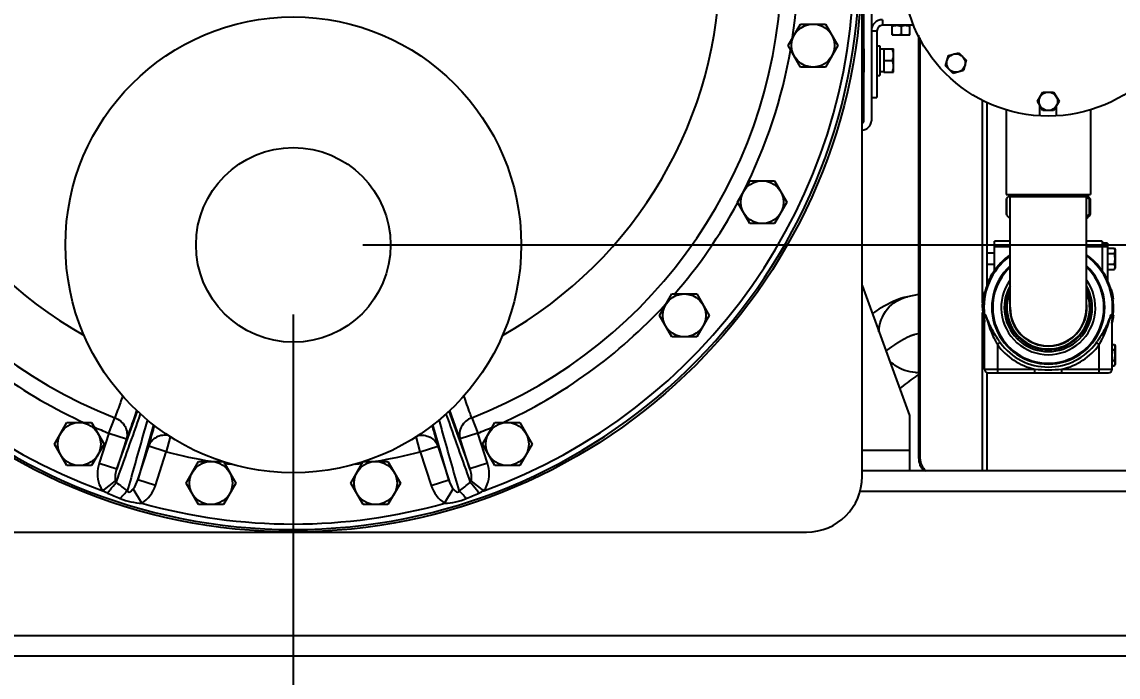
# Model space of a CAD drawing. Header units: millimetres. Extents: x 0 to 10500, y 0 to 7425.
# Drawn here: x 6332 to 6923, y 4333 to 4686 of the extents above; entities that cross this region are included whole.
import ezdxf

# ---------------------------------------------------------------- set-up
doc = ezdxf.new("R2010")
doc.units = ezdxf.units.MM
doc.header["$LTSCALE"] = 577.5
doc.linetypes.add('CENTER', pattern=[0.6, 0.375, -0.075, 0.075, -0.075])
doc.layers.get('0').update_dxf_attribs({"linetype": 'CONTINUOUS'})
for name, color, linetype in [('02___PRT_ALL_AXES', 7, 'CONTINUOUS'), ('AXES', 7, 'CONTINUOUS'), ('DEFAULT_1', 7, 'CENTER')]:
    doc.layers.add(name, color=color, linetype=linetype)
doc.styles.add('TEXTSTYLE_2', font='txt', dxfattribs={"width": 0.8})
doc.styles.add('TEXTSTYLE_3', font='txt')
doc.dimstyles.new('DIMSTYLE_1', dxfattribs={"dimtxt": 75, "dimasz": 3.5, "dimexe": 1.5, "dimexo": 1.5, "dimgap": 18.75, "dimtad": 1, "dimdec": 1, "dimtxsty": 'TEXTSTYLE_2', "dimblk": '_FILLED', "dimblk1": '_FILLED', "dimblk2": '_FILLED', "dimcen": 0.09, "dimadec": 1, "dimazin": 2, "dimtp": 0.1, "dimtm": 0.1, "dimtfac": 1, "dimtdec": 1, "dimtofl": 0, "dimtmove": 0, "dimatfit": 3, "dimldrblk": '_FILLED', "dimfxl": 1, "dimtolj": 1, "dimarcsym": 0})
doc.dimstyles.new('DIMSTYLE_2', dxfattribs={"dimtxt": 75, "dimasz": 3.5, "dimexe": 1.5, "dimexo": 1.5, "dimgap": 18.75, "dimtad": 1, "dimdec": 1, "dimtxsty": 'TEXTSTYLE_3', "dimblk": '_FILLED', "dimblk1": '_FILLED', "dimblk2": '_FILLED', "dimcen": 0.09, "dimadec": 1, "dimazin": 2, "dimtp": 0.1, "dimtm": 0.1, "dimtfac": 1, "dimtdec": 1, "dimtofl": 0, "dimtmove": 0, "dimatfit": 3, "dimldrblk": '_FILLED', "dimfxl": 1, "dimtolj": 1, "dimarcsym": 0})

# ---------------------------------------------------------------- blocks, each defined once
blk = doc.blocks.new('_FILLED')
at = {"color": 0, "linetype": 'ByBlock'}
blk.add_solid([(0, 0), (-1, 0.21), (-1, -0.21)], dxfattribs=at)
blk = doc.blocks.new('*D2')
at = {"color": 2, "linetype": 'Continuous', "transparency": 16777216}
for p, q in [((6517.06, 6087.82), (7463.5, 6087.82)), ((7463.5, 6087.82), (7483.75, 6087.82)), ((7482.25, 6087.82), (7482.25, 5216)), ((7482.25, 4344.17), (7482.25, 5216)), ((7017.54, 4344.17), (7463.5, 4344.17)), ((7463.5, 4344.17), (7483.75, 4344.17))]:
    blk.add_line(p, q, dxfattribs=at)
at = {"color": 2, "linetype": 'Continuous', "transparency": 16777216, "xscale": 3.5, "yscale": 3.5, "zscale": 3.5}
for p, rotation in [((7482.25, 6087.82), 90), ((7482.25, 4344.17), 270)]:
    blk.add_blockref('_FILLED', p, dxfattribs=dict(at, rotation=rotation))
at = {"color": 2, "linetype": 'Continuous', "transparency": 16777216, "insert": (7388.5, 5216), "char_height": 75, "width": 360, "attachment_point": 2, "rotation": 90, "line_spacing_factor": 0.9, "style": 'TEXTSTYLE_2'}
blk.add_mtext('(1743)', dxfattribs=at)
blk = doc.blocks.new('*D17')
at = {"color": 2, "linetype": 'Continuous', "transparency": 16777216}
for p, q in [((7146.13, 4918.7), (7146.13, 3926.06)), ((6009.3, 4317.67), (6009.3, 3926.06)), ((6009.3, 3926.06), (6009.3, 3905.81)), ((7146.13, 3926.06), (7146.13, 3905.81)), ((6009.3, 3907.31), (6577.71, 3907.31)), ((7146.13, 3907.31), (6577.71, 3907.31))]:
    blk.add_line(p, q, dxfattribs=at)
at = {"color": 2, "linetype": 'Continuous', "transparency": 16777216, "xscale": 3.5, "yscale": 3.5, "zscale": 3.5, "rotation": 180}
blk.add_blockref('_FILLED', (6009.3, 3907.31), dxfattribs=at)
at = {"color": 2, "linetype": 'Continuous', "transparency": 16777216, "xscale": 3.5, "yscale": 3.5, "zscale": 3.5}
blk.add_blockref('_FILLED', (7146.13, 3907.31), dxfattribs=at)
at = {"color": 2, "linetype": 'Continuous', "transparency": 16777216, "insert": (6577.71, 4001.06), "char_height": 75, "width": 300, "attachment_point": 2, "line_spacing_factor": 0.9, "style": 'TEXTSTYLE_3'}
blk.add_mtext('1137', dxfattribs=at)
blk = doc.blocks.new('*D20')
at = {"color": 2, "linetype": 'Continuous', "transparency": 16777216}
for p, q in [((6478.3, 4528.67), (6478.3, 4228.29)), ((7017.3, 4317.67), (7017.3, 4228.29)), ((6478.3, 4228.29), (6478.3, 4208.04)), ((7017.3, 4228.29), (7017.3, 4208.04)), ((6478.3, 4209.54), (6747.8, 4209.54)), ((7017.3, 4209.54), (6747.8, 4209.54))]:
    blk.add_line(p, q, dxfattribs=at)
at = {"color": 2, "linetype": 'Continuous', "transparency": 16777216, "xscale": 3.5, "yscale": 3.5, "zscale": 3.5, "rotation": 180}
blk.add_blockref('_FILLED', (6478.3, 4209.54), dxfattribs=at)
at = {"color": 2, "linetype": 'Continuous', "transparency": 16777216, "xscale": 3.5, "yscale": 3.5, "zscale": 3.5}
blk.add_blockref('_FILLED', (7017.3, 4209.54), dxfattribs=at)
at = {"color": 2, "linetype": 'Continuous', "transparency": 16777216, "insert": (6747.8, 4303.29), "char_height": 75, "width": 225, "attachment_point": 2, "line_spacing_factor": 0.9, "style": 'TEXTSTYLE_3'}
blk.add_mtext('539', dxfattribs=at)
blk = doc.blocks.new('*D25')
at = {"color": 2, "linetype": 'Continuous', "transparency": 16777216}
for p, q in [((6515.8, 4870.17), (7272.5, 4870.17)), ((7272.5, 4870.17), (7292.75, 4870.17)), ((7291.25, 4870.17), (7291.25, 4718.17)), ((7291.25, 4566.17), (7291.25, 4718.17)), ((6515.8, 4566.17), (7272.5, 4566.17)), ((7272.5, 4566.17), (7292.75, 4566.17))]:
    blk.add_line(p, q, dxfattribs=at)
at = {"color": 2, "linetype": 'Continuous', "transparency": 16777216, "xscale": 3.5, "yscale": 3.5, "zscale": 3.5}
for p, rotation in [((7291.25, 4870.17), 90), ((7291.25, 4566.17), 270)]:
    blk.add_blockref('_FILLED', p, dxfattribs=dict(at, rotation=rotation))
at = {"color": 2, "linetype": 'Continuous', "transparency": 16777216, "insert": (7197.5, 4718.17), "char_height": 75, "width": 75, "attachment_point": 2, "rotation": 90, "line_spacing_factor": 0.9, "style": 'TEXTSTYLE_3'}
blk.add_mtext('C', dxfattribs=at)
blk = doc.blocks.new('*D26')
at = {"color": 2, "linetype": 'Continuous', "transparency": 16777216}
for p, q in [((6515.8, 4566.17), (7272.5, 4566.17)), ((7272.5, 4566.17), (7292.75, 4566.17)), ((7291.25, 4566.17), (7291.25, 4455.17)), ((7291.25, 4344.17), (7291.25, 4455.17)), ((7054.8, 4344.17), (7272.5, 4344.17)), ((7272.5, 4344.17), (7292.75, 4344.17))]:
    blk.add_line(p, q, dxfattribs=at)
at = {"color": 2, "linetype": 'Continuous', "transparency": 16777216, "xscale": 3.5, "yscale": 3.5, "zscale": 3.5}
for p, rotation in [((7291.25, 4566.17), 90), ((7291.25, 4344.17), 270)]:
    blk.add_blockref('_FILLED', p, dxfattribs=dict(at, rotation=rotation))
at = {"color": 2, "linetype": 'Continuous', "transparency": 16777216, "insert": (7197.5, 4455.17), "char_height": 75, "width": 75, "attachment_point": 2, "rotation": 90, "line_spacing_factor": 0.9, "style": 'TEXTSTYLE_3'}
blk.add_mtext('D', dxfattribs=at)

msp = doc.modelspace()

# ---------------------------------------------------------------- linework, layer by layer
at = {"color": 7, "linetype": 'Continuous'}
for p, q in [((6796.29, 4687.67), (6796.29, 4684.67)), ((6790.29, 4681.67), (6793.29, 4681.67)), ((6793.29, 4681.67), (6793.29, 4645.67)), ((6813.1, 4684.67), (6796.29, 4684.67)), ((6815.79, 4679.41), (6815.79, 4451.17)), ((6796.95, 4671.9), (6796.95, 4659.44)), ((6830.36, 4662.83), (6831.86, 4668.4)), ((6831.86, 4668.4), (6837.44, 4669.9)), ((6837.44, 4669.9), (6841.52, 4665.81)), ((6834.45, 4658.74), (6830.36, 4662.83)), ((6841.52, 4665.81), (6840.03, 4660.24)), ((6840.03, 4660.24), (6834.45, 4658.74)), ((6790.29, 4645.67), (6793.29, 4645.67)), ((6880.02, 4643.67), (6882.9, 4648.67)), ((6882.9, 4648.67), (6888.68, 4648.67)), ((6888.68, 4648.67), (6891.57, 4643.67)), ((6863.06, 4639.31), (6863.06, 4593.35)), ((6882.9, 4638.67), (6880.02, 4643.67)), ((6881.29, 4635.8), (6881.29, 4641.46)), ((6888.68, 4638.67), (6882.9, 4638.67)), ((6891.57, 4643.67), (6888.68, 4638.67)), ((6908.53, 4639.3), (6908.53, 4593.35)), ((6863.06, 4593.35), (6908.53, 4593.35)), ((6865.15, 4532.35), (6865.15, 4593.35)), ((6865.15, 4592.35), (6906.43, 4592.35)), ((6906.43, 4532.35), (6906.43, 4593.35)), ((6865.15, 4568.17), (6856.79, 4568.17)), ((6856.79, 4552.28), (6856.79, 4568.17)), ((6914.79, 4568.17), (6906.43, 4568.17)), ((6914.79, 4568.17), (6914.79, 4552.25)), ((6917.79, 4567.17), (6914.79, 4567.17)), ((6917.79, 4567.17), (6917.79, 4547.07)), ((6865.15, 4565.17), (6856.79, 4565.17)), ((6917.79, 4565.17), (6906.43, 4565.17)), ((6853.42, 4547.12), (6852.82, 4547)), ((6815.79, 4539.43), (6809.81, 4538.2)), ((6378.75, 4464.59), (6382, 4472.88)), ((6382.99, 4445.3), (6394.24, 4476.4)), ((6562.33, 4476.47), (6573.6, 4445.3)), ((6574.59, 4472.88), (6577.85, 4464.59)), ((6402.92, 4469), (6394.35, 4439.36)), ((6562.24, 4439.36), (6553.65, 4469.08)), ((6378.75, 4464.59), (6373.48, 4448.39)), ((6378.75, 4464.59), (6388.26, 4461.5)), ((6388.25, 4461.5), (6382.99, 4445.3)), ((6411.91, 4462.67), (6409.78, 4454.51)), ((6546.81, 4454.51), (6544.67, 4462.74)), ((6577.85, 4464.59), (6568.34, 4461.5)), ((6573.6, 4445.3), (6568.34, 4461.5)), ((6583.11, 4448.39), (6577.85, 4464.59)), ((6394.35, 4439.36), (6400.28, 4457.6)), ((6409.78, 4454.51), (6400.28, 4457.6)), ((6546.81, 4454.51), (6556.32, 4457.6)), ((6556.32, 4457.6), (6562.24, 4439.36)), ((6403.86, 4436.27), (6409.78, 4454.51)), ((6546.81, 4454.51), (6552.74, 4436.27)), ((6815.79, 4451.17), (6816.54, 4451.17)), ((6373.48, 4448.39), (6382.99, 4445.3)), ((6583.11, 4448.39), (6573.6, 4445.3)), ((6375.5, 4433.53), (6382.36, 4438.85)), ((6403.86, 4436.27), (6394.35, 4439.36)), ((6552.74, 4436.27), (6562.24, 4439.36)), ((6581.09, 4433.53), (6574.23, 4438.85)), ((6396.59, 4426.78), (6391.92, 4434.55)), ((6560, 4426.78), (6564.68, 4434.55)), ((6201.3, 4411.17), (6755.3, 4411.17))]:
    msp.add_line(p, q, dxfattribs=at)
at = {"color": 3, "linetype": 'Continuous'}
for p, q in [((6816.54, 4677.91), (6816.54, 4451.17)), ((6850.29, 4534.99), (6850.29, 4644.36)), ((6852.79, 4545.47), (6852.79, 4643.01)), ((6785.3, 4544.23), (6810.8, 4474.17)), ((6852.79, 4544.21), (6852.79, 4545.39)), ((6850.29, 4532.35), (6850.29, 4534.22)), ((6850.29, 4444.17), (6850.29, 4529.65)), ((6852.79, 4444.17), (6852.79, 4497.25)), ((6810.8, 4474.17), (6810.8, 4444.17)), ((6810.8, 4455.17), (6785.3, 4455.17))]:
    msp.add_line(p, q, dxfattribs=at)
at = {"color": 6, "linetype": 'Continuous'}
for p, q in [((6863.14, 4590.93), (6863.16, 4590.99)), ((6863.14, 4582.55), (6863.14, 4590.94)), ((6863.16, 4590.99), (6863.16, 4582.5)), ((6865.15, 4592.83), (6864.94, 4592.71)), ((6906.43, 4592.83), (6907.22, 4592.37)), ((6907.91, 4590.99), (6907.91, 4582.5)), ((6908.42, 4590.99), (6908.42, 4582.5)), ((6908.45, 4590.93), (6908.42, 4590.99)), ((6908.45, 4582.55), (6908.45, 4590.94)), ((6863.16, 4582.5), (6863.14, 4582.56)), ((6906.43, 4580.66), (6906.44, 4580.66)), ((6906.44, 4580.66), (6907.22, 4581.11)), ((6908.42, 4582.5), (6908.45, 4582.56)), ((6855.79, 4550.75), (6855.43, 4550.75)), ((6853.13, 4545.47), (6852.81, 4545.47)), ((6853.97, 4547.39), (6853.64, 4547.39)), ((6854.12, 4547.69), (6853.78, 4547.69)), ((6854.53, 4548.51), (6854.19, 4548.51)), ((6854.2, 4548.53), (6854.54, 4548.53)), ((6854.85, 4549.13), (6854.51, 4549.13)), ((6854.86, 4549.15), (6854.52, 4549.15)), ((6850.93, 4538.36), (6851.24, 4538.36)), ((6851.06, 4539.34), (6851.43, 4539.34)), ((6851.13, 4540.01), (6851.44, 4540.01)), ((6851.53, 4540.43), (6851.23, 4540.43)), ((6851.64, 4540.85), (6851.33, 4540.85)), ((6919.56, 4542.3), (6919.87, 4542.3)), ((6919.65, 4541.98), (6919.96, 4541.98)), ((6919.68, 4541.88), (6919.99, 4541.88)), ((6850.29, 4532.35), (6850.59, 4532.35)), ((6850.34, 4534.2), (6850.64, 4534.2)), ((6850.72, 4534.63), (6850.42, 4534.63)), ((6850.57, 4536.62), (6850.53, 4536.4)), ((6850.64, 4536.27), (6850.94, 4536.27)), ((6920.69, 4536.95), (6920.99, 4536.95)), ((6921.01, 4536.85), (6920.7, 4536.85)), ((6850.47, 4528.85), (6850.77, 4528.85)), ((6850.79, 4528.6), (6850.49, 4528.6)), ((6850.5, 4528.49), (6850.51, 4528.45)), ((6850.51, 4528.45), (6850.54, 4528.2)), ((6850.54, 4528.2), (6850.84, 4528.2)), ((6850.54, 4528.2), (6850.54, 4528.2)), ((6850.54, 4528.2), (6850.54, 4528.19)), ((6850.54, 4528.19), (6850.84, 4528.19)), ((6850.57, 4527.94), (6850.56, 4527.98)), ((6850.64, 4527.38), (6850.57, 4527.94)), ((6850.61, 4527.65), (6850.91, 4527.65)), ((6850.64, 4527.38), (6850.65, 4527.34)), ((6850.66, 4527.25), (6850.96, 4527.25)), ((6850.81, 4528.49), (6850.81, 4528.45)), ((6850.81, 4528.45), (6850.84, 4528.2)), ((6850.84, 4528.2), (6850.84, 4528.2)), ((6850.84, 4528.2), (6850.87, 4527.95)), ((6850.87, 4527.98), (6850.87, 4527.95)), ((6850.87, 4527.95), (6850.95, 4527.37)), ((6850.95, 4527.37), (6850.95, 4527.33)), ((6851.29, 4499.15), (6851.29, 4525.78)), ((6920.29, 4499.15), (6920.29, 4525.78)), ((6920.38, 4525.78), (6920.68, 4525.78)), ((6920.81, 4526.51), (6920.51, 4526.51)), ((6921.08, 4528.5), (6920.78, 4528.5)), ((6921.08, 4528.47), (6920.78, 4528.47)), ((6921.09, 4528.5), (6921.08, 4528.47)), ((6850.99, 4525.35), (6851.3, 4525.35)), ((6858.29, 4512.37), (6859.81, 4513.47)), ((6858.29, 4512.37), (6858.29, 4497.15)), ((6913.29, 4512.37), (6911.78, 4513.47)), ((6913.29, 4499.15), (6913.29, 4512.37)), ((6851.29, 4499.15), (6878.51, 4499.15)), ((6853.29, 4497.15), (6918.29, 4497.15)), ((6878.51, 4497.73), (6878.51, 4499.15)), ((6878.51, 4497.15), (6878.51, 4497.73)), ((6893.08, 4499.15), (6920.29, 4499.15)), ((6893.08, 4497.73), (6893.08, 4499.15)), ((6893.08, 4497.15), (6893.08, 4497.73)), ((6913.29, 4497.15), (6913.29, 4499.15))]:
    msp.add_line(p, q, dxfattribs=at)
at = {"color": 7, "linetype": 'Continuous'}
for centre, radius in [((6478.3, 4718.17), 306.9), ((6885.79, 4714.17), 78.5), ((6835.94, 4664.32), 5), ((6885.79, 4643.67), 5)]:
    msp.add_circle(centre, radius, dxfattribs=at)
for centre, radius, start, end in [((6478.3, 4718.17), 305.63, 93.38384, 86.61616), ((6478.3, 4718.17), 302.63, 109.85674, 250.14326), ((6478.3, 4718.17), 302.63, 289.85674, 70.14326), ((6478.3, 4718.17), 263.52, 111.43396, 248.56604), ((6478.3, 4718.17), 263.52, 291.43396, 68.56604), ((6478.3, 4718.17), 230.39, 119.33304, 240.67357), ((6478.3, 4718.17), 230.39, 299.33304, 60.67357), ((6478.3, 4718.17), 272.42, 351.28793, 8.71317), ((6796.29, 4681.67), 3, 90, 180), ((6478.3, 4718.17), 272.42, 333.12741, 350.26708), ((5353.54, 4633.81), 1536.75, 0.07436, 0.27462), ((6478.3, 4718.17), 272.42, 318.97151, 331.72054), ((6478.3, 4718.17), 272.42, 222.50351, 245.71897), ((6478.3, 4718.17), 272.42, 294.26114, 317.49231), ((6885.79, 4532.35), 20.64, 179.4186, 0.5814), ((6814.34, 4516.02), 18.64, 269.40937, 274.51752), ((-2856.69, 7742.55), 9812.62, 340.319968, 340.548948), ((15817.81, 7744.16), 9817.43, 199.451391, 199.67999), ((6478.3, 4718.17), 272.42, 246.65929, 248.56604), ((6478.3, 4718.17), 272.42, 291.43396, 293.35124), ((6478.3, 4718.17), 272.42, 255.43396, 260.62457), ((6478.3, 4718.17), 272.42, 279.37527, 284.56604), ((6825.79, 4451.17), 10, 180, 224.46685), ((6478.3, 4718.17), 272.42, 262.1262, 262.91914), ((6478.3, 4718.17), 272.42, 277.0853, 277.87383), ((6755.3, 4441.17), 30, 270, 360), ((6559.89, 4845.27), 451.24, 246.24199, 247.18887), ((6396.71, 4845.25), 451.22, 292.8111, 293.75803), ((6478.3, 4718.17), 302.63, 254.33637, 285.66363)]:
    msp.add_arc(centre, radius, start, end, dxfattribs=at)
at = {"color": 3, "linetype": 'Continuous'}
for centre, radius, start, end in [((6796.29, 4681.67), 6, 90, 180), ((6825.79, 4451.17), 9.25, 180, 229.48026)]:
    msp.add_arc(centre, radius, start, end, dxfattribs=at)
at = {"color": 6, "linetype": 'Continuous'}
for centre, radius, start, end in [((6870.97, 4586.05), 9.23, 145.51641, 147.66601), ((6896.88, 4560.27), 32.64, 72.31451, 72.96854), ((6896.08, 4557.8), 35.24, 70.39066, 72.29749), ((6900.62, 4586.05), 9.23, 32.33399, 34.48359), ((6870.97, 4587.44), 9.23, 212.33399, 214.48359), ((6896.88, 4613.22), 32.64, 287.03146, 287.68549), ((6896.08, 4615.69), 35.24, 287.70251, 289.60934), ((6900.62, 4587.44), 9.23, 325.51641, 327.66601), ((6885.79, 4532.35), 34.71, 126.71899, 187.34823), ((6885.79, 4532.35), 35.2, 126.06773, 168.43034), ((6885.79, 4532.35), 35.2, 349.2206, 54.0151), ((6885.79, 4532.35), 34.71, 352.65177, 53.33141), ((6885.79, 4532.35), 35.5, 148.78105, 151.66385), ((6885.79, 4532.35), 30.49, 132.96231, 47.12484), ((6885.79, 4532.35), 30, 133.80957, 46.19043), ((6885.79, 4532.35), 35.5, 153.05476, 158.29882), ((6885.79, 4532.35), 35.5, 151.74726, 152.91191), ((6885.79, 4532.35), 25.42, 144.69218, 35.30782), ((6885.79, 4532.35), 23.75, 150.45454, 29.54546), ((6885.79, 4532.35), 35.38, 170.21502, 173.63457), ((6828.62, 4541.25), 22.4, 352.62316, 353.04638), ((6802.38, 4544.44), 48.84, 353.06347, 353.28392), ((6876.16, 4534.01), 25.6, 169.22342, 170.21924), ((6885.79, 4532.35), 35.07, 170.12914, 173.57902), ((6836.57, 4540.69), 14.48, 352.98954, 353.56138), ((6885.79, 4532.35), 35.5, 166.14671, 168.63226), ((6875.17, 4534.2), 24.59, 168.6847, 169.22032), ((6874.33, 4534.37), 23.73, 167.89399, 168.6862), ((6876.2, 4534.02), 25.34, 169.362, 170.13167), ((6874.71, 4534.3), 23.81, 167.77537, 169.37045), ((6885.79, 4532.35), 22.75, 156.18625, 23.77996), ((6885.79, 4532.35), 22.54, 157.45943, 22.54057), ((6885.79, 4532.35), 22.34, 158.70877, 21.31937), ((6885.8, 4532.35), 35.19, 14.91129, 15.71155), ((6885.78, 4532.34), 35.21, 13.25052, 14.91124), ((6885.79, 4532.35), 35.5, 15.71017, 16.27702), ((6885.79, 4532.35), 35.5, 7.42992, 15.67287), ((6885.79, 4532.34), 35.21, 12.65127, 13.25053), ((6885.8, 4532.35), 35.2, 11.89199, 12.65129), ((6885.81, 4532.35), 35.18, 11.33822, 11.89196), ((6885.78, 4532.34), 35.21, 8.60618, 11.33792), ((6885.79, 4532.35), 35.5, 180, 188.25098), ((6885.79, 4532.35), 35.5, 176.96678, 177.00943), ((6843.71, 4535.89), 6.82, 349.36359, 349.9858), ((6839.8, 4536.57), 10.79, 350.03049, 351.17071), ((6832.83, 4537.65), 17.85, 351.17185, 352.39473), ((6819.95, 4541.64), 31.06, 349.78432, 350.02518), ((6829.88, 4538.06), 20.83, 352.3549, 353.82825), ((6831.48, 4540.01), 19.39, 349.95788, 350.87603), ((6834.06, 4537.6), 16.62, 353.84894, 354.40102), ((6885.79, 4532.35), 35.2, 176.94112, 186.35067), ((6838.33, 4537.19), 12.33, 354.37385, 355.46711), ((6885.79, 4532.35), 20.84, 175.67316, 4.13647), ((6885.81, 4532.35), 35.19, 7.51616, 8.27541), ((6885.79, 4532.35), 35.5, 7.29526, 7.31668), ((6885.79, 4532.35), 35.5, 188.28415, 191.37229), ((6885.79, 4532.35), 35.2, 186.47091, 187.12919), ((6885.79, 4532.35), 35.2, 187.44092, 187.83759), ((6885.79, 4532.35), 35.2, 188.11492, 190.78923), ((6859.28, 4525.76), 7.99, 179.96245, 181.50681), ((6865.38, 4525.37), 14.1, 172.76145, 175.08116), ((6869.86, 4525.19), 18.68, 171.65152, 172.02499), ((6868.83, 4524.96), 17.58, 172.41632, 172.82365), ((6870.16, 4524.78), 18.92, 172.13392, 172.41759), ((6872.04, 4524.52), 20.82, 171.63267, 172.13006), ((6874.45, 4524.16), 23.26, 171.33769, 171.63572), ((6908.94, 4525.62), 11.36, 4.40931, 4.85854), ((6912.07, 4525.77), 8.22, 358.4909, 0.00567), ((6913.43, 4526.31), 6.92, 356.74986, 358.86397), ((6885.79, 4532.35), 35.5, 347.19384, 349.34704), ((6885.79, 4532.35), 35.5, 349.38233, 350.50037), ((6885.79, 4532.35), 35.5, 350.53553, 353.72693), ((6858.89, 4525.75), 7.6, 181.50156, 183.8299), ((6858.35, 4525.71), 7.06, 183.79817, 189.41859), ((6874.03, 4532.25), 46.8, 349.68323, 350.10625), ((6874.13, 4532.23), 46.7, 350.10368, 350.54273), ((6913.42, 4525.68), 6.87, 350.56189, 354.03298), ((6913.07, 4525.72), 7.22, 354.02002, 355.61136), ((6912.64, 4525.75), 7.66, 355.62622, 358.50465), ((6913.92, 4543.81), 63.89, 207.88114, 208.59243), ((6909.83, 4549.81), 61.83, 215.07401, 215.99718), ((6860.65, 4550.61), 63.19, 324.00118, 324.9044), ((6857.67, 4543.83), 63.91, 331.38741, 332.17559), ((6914.45, 4544.1), 64.5, 208.59246, 209.46668), ((6885.79, 4532.35), 33.99, 215.9954, 257.62374), ((6885.79, 4532.35), 32.11, 215.99538, 324.00457), ((6885.79, 4532.35), 33.99, 282.37626, 324.00462), ((6855.96, 4544.77), 65.86, 330.53185, 331.38726), ((6853.29, 4499.15), 2, 180, 270), ((6885.85, 4567.14), 68.39, 263.84004, 269.95544), ((6885.74, 4567.24), 68.49, 270.04928, 276.15522), ((6918.29, 4499.15), 2, 270, 360)]:
    msp.add_arc(centre, radius, start, end, dxfattribs=at)
at = {"color": 7, "linetype": 'Continuous'}
for centre, start_param, end_param in [((6796.95, 4665.67), 1.570796, 1.76924), ((6794.85, 4665.67), 1.47205, 1.570796)]:
    msp.add_ellipse(centre, major_axis=(10.65, 0), ratio=0.57735, start_param=start_param, end_param=end_param, dxfattribs=at)
at = {"color": 6, "linetype": 'Continuous'}
for points in [[(6864.04, 4592.11), (6863.78, 4591.86), (6863.56, 4591.57), (6863.35, 4591.28)], [(6907.55, 4592.11), (6907.81, 4591.86), (6908.03, 4591.57), (6908.23, 4591.28)], [(6863.35, 4582.21), (6863.54, 4581.93), (6863.75, 4581.66), (6863.99, 4581.43)], [(6908.23, 4582.21), (6908.04, 4581.93), (6907.84, 4581.66), (6907.6, 4581.43)], [(6920.12, 4527.67), (6920.18, 4527.31), (6920.23, 4526.95), (6920.26, 4526.58)], [(6920.33, 4526.89), (6920.31, 4527.23), (6920.26, 4527.57), (6920.22, 4527.91)]]:
    msp.add_open_spline(points, degree=3, dxfattribs=at)
for points, knots in [([(6864.47, 4592.43), (6864.4, 4592.39), (6864.25, 4592.29), (6864.11, 4592.17), (6864.04, 4592.11)], [0, 0, 0, 0, 0.47921, 1, 1, 1, 1]), ([(6864.74, 4592.56), (6864.7, 4592.54), (6864.6, 4592.51), (6864.52, 4592.46), (6864.47, 4592.43)], [0, 0, 0, 0, 0.488842, 1, 1, 1, 1]), ([(6865.15, 4592.62), (6865.09, 4592.62), (6864.95, 4592.62), (6864.81, 4592.58), (6864.74, 4592.56)], [0, 0, 0, 0, 0.493543, 1, 1, 1, 1]), ([(6906.43, 4592.62), (6906.5, 4592.62), (6906.64, 4592.62), (6906.78, 4592.58), (6906.84, 4592.56)], [0, 0, 0, 0, 0.493543, 1, 1, 1, 1]), ([(6906.84, 4592.56), (6906.89, 4592.54), (6906.98, 4592.51), (6907.07, 4592.46), (6907.12, 4592.43)], [0, 0, 0, 0, 0.488842, 1, 1, 1, 1]), ([(6907.12, 4592.43), (6907.19, 4592.39), (6907.34, 4592.29), (6907.48, 4592.17), (6907.55, 4592.11)], [0, 0, 0, 0, 0.47921, 1, 1, 1, 1]), ([(6907.91, 4590.99), (6908.05, 4590.94), (6908.28, 4590.68), (6908.38, 4590.94), (6908.35, 4590.96)], [0, 0, 0, 0, 0.814073, 1, 1, 1, 1]), ([(6863.99, 4581.43), (6864.07, 4581.35), (6864.22, 4581.22), (6864.39, 4581.1), (6864.47, 4581.05)], [0, 0, 0, 0, 0.52322, 1, 1, 1, 1]), ([(6864.47, 4581.05), (6864.58, 4580.99), (6864.8, 4580.89), (6865.04, 4580.86), (6865.15, 4580.87)], [0, 0, 0, 0, 0.518629, 1, 1, 1, 1]), ([(6907.12, 4581.05), (6907.01, 4580.99), (6906.79, 4580.89), (6906.55, 4580.86), (6906.43, 4580.87)], [0, 0, 0, 0, 0.518629, 1, 1, 1, 1]), ([(6907.6, 4581.43), (6907.52, 4581.35), (6907.37, 4581.22), (6907.2, 4581.1), (6907.12, 4581.05)], [0, 0, 0, 0, 0.52322, 1, 1, 1, 1]), ([(6908.46, 4582.56), (6908.47, 4582.59), (6908.2, 4582.72), (6908.07, 4582.52), (6907.92, 4582.45)], [0, 0, 0, 0, 0.175472, 1, 1, 1, 1]), ([(6850.35, 4534.26), (6850.35, 4534.25), (6850.35, 4534.24), (6850.34, 4534.23), (6850.34, 4534.22)], [0, 0, 0, 0, 0.565149, 1, 1, 1, 1]), ([(6850.36, 4534.31), (6850.36, 4534.3), (6850.35, 4534.28), (6850.35, 4534.27), (6850.35, 4534.26)], [0, 0, 0, 0, 0.539395, 1, 1, 1, 1]), ([(6850.42, 4534.63), (6850.41, 4534.56), (6850.39, 4534.46), (6850.37, 4534.35), (6850.36, 4534.31)], [0, 0, 0, 0, 0.59275, 1, 1, 1, 1]), ([(6850.66, 4534.31), (6850.65, 4534.29), (6850.65, 4534.26), (6850.64, 4534.24), (6850.64, 4534.22)], [0, 0, 0, 0, 0.600039, 1, 1, 1, 1]), ([(6850.72, 4534.63), (6850.71, 4534.56), (6850.69, 4534.46), (6850.67, 4534.35), (6850.66, 4534.31)], [0, 0, 0, 0, 0.594115, 1, 1, 1, 1]), ([(6850.79, 4535.16), (6850.78, 4535.16), (6850.78, 4535.16), (6850.78, 4535.15), (6850.78, 4535.15)], [0, 0, 0, 0, 0.534571, 1, 1, 1, 1]), ([(6850.8, 4535.18), (6850.8, 4535.18), (6850.79, 4535.17), (6850.79, 4535.16), (6850.79, 4535.16)], [0, 0, 0, 0, 0.558374, 1, 1, 1, 1]), ([(6850.83, 4535.29), (6850.82, 4535.27), (6850.82, 4535.23), (6850.8, 4535.2), (6850.8, 4535.18)], [0, 0, 0, 0, 0.577803, 1, 1, 1, 1]), ([(6850.89, 4535.75), (6850.88, 4535.67), (6850.86, 4535.51), (6850.84, 4535.36), (6850.83, 4535.29)], [0, 0, 0, 0, 0.553996, 1, 1, 1, 1]), ([(6850.94, 4536.27), (6850.93, 4536.18), (6850.92, 4536.01), (6850.9, 4535.84), (6850.89, 4535.75)], [0, 0, 0, 0, 0.491429, 1, 1, 1, 1]), ([(6851.26, 4526.89), (6851.25, 4526.72), (6851.23, 4526.4), (6851.24, 4526.08), (6851.25, 4525.92)], [0, 0, 0, 0, 0.508104, 1, 1, 1, 1]), ([(6851.36, 4527.79), (6851.33, 4527.63), (6851.3, 4527.34), (6851.27, 4527.03), (6851.26, 4526.89)], [0, 0, 0, 0, 0.509884, 1, 1, 1, 1]), ([(6851.29, 4525.77), (6851.29, 4525.91), (6851.3, 4526.18), (6851.32, 4526.45), (6851.33, 4526.58)], [0, 0, 0, 0, 0.492987, 1, 1, 1, 1]), ([(6859.23, 4514.28), (6858.34, 4515.56), (6856.65, 4518.16), (6854.88, 4521.55), (6853.65, 4524.29), (6853.01, 4525.96), (6852.46, 4527.3), (6852.26, 4528.03), (6851.55, 4528.88), (6851.42, 4528.15), (6851.37, 4527.91)], [0, 0, 0, 0, 0.275932, 0.544845, 0.676031, 0.80391, 0.865445, 0.922729, 0.956985, 1, 1, 1, 1]), ([(6851.46, 4527.67), (6851.45, 4527.71), (6851.43, 4527.79), (6851.39, 4527.87), (6851.37, 4527.91)], [0, 0, 0, 0, 0.491067, 1, 1, 1, 1]), ([(6851.46, 4527.67), (6851.77, 4529.68), (6853.91, 4521.32), (6855.38, 4518.22), (6856.74, 4515.24), (6857.44, 4513.93)], [0, 0, 0, 0, 0.406989, 0.701895, 1, 1, 1, 1]), ([(6920.22, 4527.91), (6920.16, 4528.15), (6920.03, 4528.88), (6919.33, 4528.03), (6919.13, 4527.3), (6918.58, 4525.96), (6917.93, 4524.29), (6916.71, 4521.55), (6914.93, 4518.16), (6913.25, 4515.56), (6912.35, 4514.28)], [0, 0, 0, 0, 0.043015, 0.077272, 0.134557, 0.196093, 0.323974, 0.455158, 0.724081, 1, 1, 1, 1]), ([(6914.19, 4514), (6914.88, 4515.31), (6916.23, 4518.28), (6917.69, 4521.36), (6919.82, 4529.66), (6920.12, 4527.67)], [0, 0, 0, 0, 0.298333, 0.593474, 1, 1, 1, 1]), ([(6920.22, 4527.91), (6920.2, 4527.87), (6920.16, 4527.79), (6920.13, 4527.71), (6920.12, 4527.67)], [0, 0, 0, 0, 0.508933, 1, 1, 1, 1]), ([(6920.26, 4526.5), (6920.27, 4526.37), (6920.29, 4526.13), (6920.29, 4525.89), (6920.29, 4525.77)], [0, 0, 0, 0, 0.506107, 1, 1, 1, 1]), ([(6920.35, 4526.17), (6920.35, 4526.29), (6920.35, 4526.53), (6920.34, 4526.77), (6920.33, 4526.89)], [0, 0, 0, 0, 0.493713, 1, 1, 1, 1])]:
    msp.add_open_spline(points, degree=3, knots=knots, dxfattribs=at)
at = {"color": 7, "linetype": 'Continuous'}
for points, knots in [([(6809.81, 4538.2), (6804.74, 4537.17), (6798.28, 4533.99), (6792.4, 4530.19), (6790.87, 4529.16)], [0, 0, 0, 0, 0.736452, 1, 1, 1, 1]), ([(6794.31, 4519.18), (6794.47, 4523.57), (6797.57, 4532.41), (6805.63, 4537.35), (6809.81, 4538.2)], [0, 0, 0, 0, 0.507752, 1, 1, 1, 1]), ([(6814.14, 4497.39), (6810.23, 4497.43), (6804.82, 4499.29), (6800.89, 4502.82), (6799.97, 4503.81)], [0, 0, 0, 0, 0.743655, 1, 1, 1, 1]), ([(6815.82, 4496.17), (6815.1, 4495.71), (6811.58, 4493.36), (6808.23, 4490.77), (6805.62, 4488.64)], [0, 0, 0, 0, 0.203812, 1, 1, 1, 1]), ([(6386.17, 4484.6), (6385.78, 4483.46), (6384.42, 4479.54), (6383.03, 4475.64), (6382, 4472.88)], [0, 0, 0, 0, 0.289885, 1, 1, 1, 1]), ([(6574.59, 4472.88), (6574.29, 4473.69), (6572.85, 4477.61), (6571.47, 4481.55), (6570.4, 4484.68)], [0, 0, 0, 0, 0.208282, 1, 1, 1, 1]), ([(6382, 4472.88), (6384.26, 4472.03), (6388.22, 4468.81), (6388.92, 4463.64), (6388.26, 4461.5)], [0, 0, 0, 0, 0.519737, 1, 1, 1, 1]), ([(6393.73, 4476.77), (6393.21, 4475.28), (6391.42, 4470.17), (6389.6, 4465.08), (6388.25, 4461.5)], [0, 0, 0, 0, 0.292518, 1, 1, 1, 1]), ([(6568.34, 4461.5), (6567.95, 4462.54), (6566.07, 4467.64), (6564.26, 4472.76), (6562.84, 4476.83)], [0, 0, 0, 0, 0.205439, 1, 1, 1, 1]), ([(6574.59, 4472.88), (6572.34, 4472.01), (6568.37, 4468.83), (6567.67, 4463.63), (6568.34, 4461.5)], [0, 0, 0, 0, 0.519723, 1, 1, 1, 1]), ([(6399.56, 4471.82), (6398.65, 4468.58), (6395.03, 4455.75), (6391.4, 4442.92), (6388.68, 4433.33)], [0, 0, 0, 0, 0.25268, 1, 1, 1, 1]), ([(6400.28, 4457.6), (6400.49, 4458.38), (6401.51, 4462.02), (6402.58, 4465.65), (6403.42, 4468.5)], [0, 0, 0, 0, 0.213935, 1, 1, 1, 1]), ([(6553.15, 4468.57), (6553.46, 4467.53), (6554.54, 4463.88), (6555.59, 4460.22), (6556.32, 4457.6)], [0, 0, 0, 0, 0.28511, 1, 1, 1, 1]), ([(6567.91, 4433.33), (6565.19, 4442.91), (6561.56, 4455.74), (6557.94, 4468.58), (6557.03, 4471.82)], [0, 0, 0, 0, 0.74732, 1, 1, 1, 1]), ([(6411.1, 4463.33), (6408.88, 4463.72), (6404.19, 4463.18), (6400.95, 4459.58), (6400.28, 4457.6)], [0, 0, 0, 0, 0.518925, 1, 1, 1, 1]), ([(6545.38, 4463.31), (6547.62, 4463.73), (6552.36, 4463.21), (6555.64, 4459.6), (6556.32, 4457.6)], [0, 0, 0, 0, 0.519138, 1, 1, 1, 1]), ([(6373.48, 4448.39), (6372.3, 4444.75), (6372.2, 4439.09), (6374.71, 4434.55), (6375.5, 4433.53)], [0, 0, 0, 0, 0.747063, 1, 1, 1, 1]), ([(6581.09, 4433.53), (6581.88, 4434.55), (6584.39, 4439.09), (6584.29, 4444.75), (6583.11, 4448.39)], [0, 0, 0, 0, 0.252937, 1, 1, 1, 1]), ([(6378.09, 4432.27), (6378.54, 4432.84), (6380.07, 4434.76), (6381.62, 4436.68), (6382.75, 4437.98)], [0, 0, 0, 0, 0.295212, 1, 1, 1, 1]), ([(6578.5, 4432.27), (6578.05, 4432.84), (6576.52, 4434.76), (6574.97, 4436.68), (6573.84, 4437.98)], [0, 0, 0, 0, 0.295245, 1, 1, 1, 1]), ([(6384.95, 4429.32), (6385.29, 4429.73), (6386.49, 4431.11), (6387.73, 4432.46), (6388.68, 4433.33)], [0, 0, 0, 0, 0.29458, 1, 1, 1, 1]), ([(6388.68, 4433.33), (6388.87, 4432.98), (6389.71, 4432.54), (6390.87, 4433.41), (6391.51, 4434.07), (6391.92, 4434.55)], [0, 0, 0, 0, 0.292817, 0.532175, 1, 1, 1, 1]), ([(6564.68, 4434.55), (6565.08, 4434.07), (6565.73, 4433.41), (6566.88, 4432.54), (6567.72, 4432.98), (6567.91, 4433.33)], [0, 0, 0, 0, 0.467684, 0.70713, 1, 1, 1, 1]), ([(6571.65, 4429.32), (6571.3, 4429.73), (6570.11, 4431.11), (6568.87, 4432.46), (6567.91, 4433.33)], [0, 0, 0, 0, 0.294508, 1, 1, 1, 1])]:
    msp.add_open_spline(points, degree=3, knots=knots, dxfattribs=at)
for points in [[(6382.99, 4445.3), (6382.29, 4443.26), (6381.7, 4440.9), (6382.36, 4438.85)], [(6574.23, 4438.85), (6574.89, 4440.9), (6574.31, 4443.26), (6573.6, 4445.3)], [(6382.36, 4438.85), (6382.46, 4438.54), (6382.58, 4438.24), (6382.75, 4437.98)], [(6382.75, 4437.98), (6384.74, 4436.44), (6386.72, 4434.89), (6388.68, 4433.33)], [(6391.92, 4434.55), (6393.08, 4435.92), (6393.82, 4437.64), (6394.35, 4439.36)], [(6562.24, 4439.36), (6562.77, 4437.64), (6563.51, 4435.92), (6564.68, 4434.55)], [(6567.91, 4433.33), (6569.87, 4434.89), (6571.86, 4436.44), (6573.84, 4437.98)], [(6573.84, 4437.98), (6574.02, 4438.24), (6574.14, 4438.54), (6574.23, 4438.85)], [(6375.5, 4433.53), (6376.35, 4433.08), (6377.21, 4432.65), (6378.09, 4432.27)], [(6396.59, 4426.78), (6400, 4428.83), (6402.63, 4432.48), (6403.86, 4436.27)], [(6552.74, 4436.27), (6553.97, 4432.48), (6556.59, 4428.83), (6560, 4426.78)], [(6578.5, 4432.27), (6579.38, 4432.65), (6580.24, 4433.08), (6581.09, 4433.53)], [(6384.94, 4429.32), (6388.61, 4427.79), (6392.62, 4426.93), (6396.59, 4426.78)], [(6560, 4426.78), (6563.97, 4426.93), (6567.99, 4427.78), (6571.65, 4429.32)]]:
    msp.add_open_spline(points, degree=3, dxfattribs=at)
at = {"layer": '02___PRT_ALL_AXES', "color": 7, "linetype": 'Continuous'}
for p, q in [((6745.42, 4673.74), (6752.11, 4685.33)), ((6752.11, 4685.33), (6765.49, 4685.33)), ((6765.49, 4685.33), (6772.17, 4673.74)), ((6801.51, 4679.47), (6801.51, 4684.67)), ((6806.29, 4684.24), (6806.29, 4679.9)), ((6811.08, 4679.47), (6811.08, 4684.67)), ((6752.11, 4662.16), (6745.42, 4673.74)), ((6772.17, 4673.74), (6765.49, 4662.16)), ((6793.29, 4673.67), (6794.85, 4673.67)), ((6794.85, 4673.67), (6794.85, 4657.67)), ((6801.51, 4679.47), (6811.08, 4679.47)), ((6786.25, 4671.9), (6785.3, 4671.9)), ((6786.25, 4671.9), (6786.25, 4659.44)), ((6786.29, 4669.67), (6786.25, 4669.67)), ((6796.95, 4671.9), (6802.25, 4671.9)), ((6802.25, 4659.44), (6802.25, 4671.9)), ((6765.49, 4662.16), (6752.11, 4662.16)), ((6785.7, 4665.67), (6785.3, 4665.67)), ((6796.95, 4665.67), (6801.7, 4665.67)), ((6785.3, 4659.44), (6786.25, 4659.44)), ((6786.29, 4661.67), (6786.25, 4661.67)), ((6793.29, 4657.67), (6794.85, 4657.67)), ((6796.95, 4659.52), (6794.85, 4659.52)), ((6796.95, 4659.44), (6802.25, 4659.44)), ((6717.97, 4589.24), (6724.65, 4600.82)), ((6724.65, 4600.82), (6738.03, 4600.82)), ((6738.03, 4600.82), (6744.72, 4589.24)), ((6724.65, 4577.65), (6717.97, 4589.24)), ((6744.72, 4589.24), (6738.03, 4577.65)), ((6738.03, 4577.65), (6724.65, 4577.65)), ((6675.97, 4528.14), (6682.66, 4539.72)), ((6682.66, 4539.72), (6696.04, 4539.72)), ((6696.04, 4539.72), (6702.72, 4528.14)), ((6682.66, 4516.55), (6675.97, 4528.14)), ((6702.72, 4528.14), (6696.04, 4516.55)), ((6696.04, 4516.55), (6682.66, 4516.55)), ((6349.41, 4458.72), (6356.1, 4470.31)), ((6356.1, 4470.31), (6369.47, 4470.31)), ((6369.47, 4470.31), (6376.16, 4458.72)), ((6580.43, 4458.72), (6587.12, 4470.31)), ((6587.12, 4470.31), (6600.5, 4470.31)), ((6600.5, 4470.31), (6607.18, 4458.72)), ((6356.1, 4447.14), (6349.41, 4458.72)), ((6376.16, 4458.72), (6369.47, 4447.14)), ((6587.12, 4447.14), (6580.43, 4458.72)), ((6607.18, 4458.72), (6600.5, 4447.14)), ((6420.49, 4437.67), (6427.18, 4449.25)), ((6427.18, 4449.25), (6440.45, 4449.25)), ((6440.58, 4449.21), (6447.24, 4437.67)), ((6509.35, 4437.67), (6516.03, 4449.24)), ((6516.06, 4449.25), (6529.41, 4449.25)), ((6529.41, 4449.25), (6536.1, 4437.67)), ((6369.47, 4447.14), (6356.1, 4447.14)), ((6600.5, 4447.14), (6587.12, 4447.14)), ((6427.18, 4426.08), (6420.49, 4437.67)), ((6447.24, 4437.67), (6440.56, 4426.08)), ((6516.04, 4426.08), (6509.35, 4437.67)), ((6536.1, 4437.67), (6529.41, 4426.08)), ((6440.56, 4426.08), (6427.18, 4426.08)), ((6529.41, 4426.08), (6516.04, 4426.08))]:
    msp.add_line(p, q, dxfattribs=at)
for centre in [(6758.8, 4673.74), (6731.34, 4589.24), (6689.35, 4528.14), (6362.78, 4458.72), (6593.81, 4458.72), (6433.87, 4437.67), (6522.72, 4437.67)]:
    msp.add_circle(centre, 11.58, dxfattribs=at)
for points, knots in [([(6801.51, 4684.24), (6801.9, 4684.37), (6802.68, 4684.59), (6803.5, 4684.67), (6803.9, 4684.67)], [0, 0, 0, 0, 0.501873, 1, 1, 1, 1]), ([(6801.51, 4679.9), (6801.9, 4679.77), (6802.68, 4679.55), (6803.5, 4679.47), (6803.9, 4679.47)], [0, 0, 0, 0, 0.501873, 1, 1, 1, 1]), ([(6803.9, 4684.67), (6804.31, 4684.67), (6805.12, 4684.59), (6805.91, 4684.37), (6806.29, 4684.24)], [0, 0, 0, 0, 0.498127, 1, 1, 1, 1]), ([(6803.9, 4679.47), (6804.31, 4679.47), (6805.12, 4679.55), (6805.91, 4679.77), (6806.29, 4679.9)], [0, 0, 0, 0, 0.498127, 1, 1, 1, 1]), ([(6806.29, 4684.24), (6806.68, 4684.37), (6807.47, 4684.59), (6808.28, 4684.67), (6808.69, 4684.67)], [0, 0, 0, 0, 0.501873, 1, 1, 1, 1]), ([(6806.29, 4679.9), (6806.68, 4679.77), (6807.47, 4679.55), (6808.28, 4679.47), (6808.69, 4679.47)], [0, 0, 0, 0, 0.501873, 1, 1, 1, 1]), ([(6808.69, 4684.67), (6809.09, 4684.67), (6809.91, 4684.59), (6810.69, 4684.37), (6811.08, 4684.24)], [0, 0, 0, 0, 0.498127, 1, 1, 1, 1]), ([(6808.69, 4679.47), (6809.09, 4679.47), (6809.91, 4679.55), (6810.69, 4679.77), (6811.08, 4679.9)], [0, 0, 0, 0, 0.498127, 1, 1, 1, 1]), ([(6785.7, 4671.9), (6785.86, 4671.39), (6786.15, 4670.37), (6786.25, 4669.31), (6786.25, 4668.78)], [0, 0, 0, 0, 0.501873, 1, 1, 1, 1]), ([(6786.25, 4668.78), (6786.25, 4668.26), (6786.15, 4667.2), (6785.86, 4666.17), (6785.7, 4665.67)], [0, 0, 0, 0, 0.498127, 1, 1, 1, 1]), ([(6802.25, 4668.78), (6802.25, 4669.57), (6802.09, 4670.63), (6801.78, 4671.64), (6801.7, 4671.9)], [0, 0, 0, 0, 0.7481, 1, 1, 1, 1]), ([(6801.7, 4665.67), (6801.78, 4665.92), (6802.09, 4666.93), (6802.25, 4667.99), (6802.25, 4668.78)], [0, 0, 0, 0, 0.2519, 1, 1, 1, 1]), ([(6785.7, 4665.67), (6785.86, 4665.17), (6786.15, 4664.14), (6786.25, 4663.08), (6786.25, 4662.56)], [0, 0, 0, 0, 0.501873, 1, 1, 1, 1]), ([(6786.25, 4662.56), (6786.25, 4662.03), (6786.15, 4660.97), (6785.86, 4659.95), (6785.7, 4659.44)], [0, 0, 0, 0, 0.498127, 1, 1, 1, 1]), ([(6802.25, 4662.56), (6802.25, 4663.35), (6802.09, 4664.41), (6801.78, 4665.42), (6801.7, 4665.67)], [0, 0, 0, 0, 0.7481, 1, 1, 1, 1]), ([(6801.7, 4659.44), (6801.78, 4659.7), (6802.09, 4660.71), (6802.25, 4661.77), (6802.25, 4662.56)], [0, 0, 0, 0, 0.2519, 1, 1, 1, 1])]:
    msp.add_open_spline(points, degree=3, knots=knots, dxfattribs=at)
at = {"layer": 'AXES', "color": 7, "linetype": 'Continuous'}
for p, q in [((6785.3, 4441.17), (6785.3, 4958.37)), ((6786.29, 4633.17), (6786.29, 4803.17)), ((6790.29, 4803.17), (6790.29, 4633.17)), ((6856.79, 4561.67), (6852.79, 4561.67)), ((6917.79, 4564.44), (6921.58, 4564.44)), ((6917.79, 4561.56), (6921.58, 4561.56)), ((6921.58, 4564.44), (6921.79, 4563.67)), ((6921.79, 4563.67), (6921.79, 4553.67)), ((6856.79, 4555.67), (6852.79, 4555.67)), ((6917.79, 4555.78), (6921.58, 4555.78)), ((6917.79, 4552.9), (6921.58, 4552.9)), ((6921.58, 4552.9), (6921.79, 4553.67)), ((6920.29, 4512.44), (6921.58, 4512.44)), ((6920.29, 4509.56), (6921.58, 4509.56)), ((6921.58, 4512.44), (6921.79, 4511.67)), ((6921.79, 4511.67), (6921.79, 4501.67)), ((6920.29, 4503.78), (6921.58, 4503.78)), ((6920.29, 4500.9), (6921.58, 4500.9)), ((6921.58, 4500.9), (6921.79, 4501.67)), ((7017.3, 4444.17), (6785.3, 4444.17)), ((7017.3, 4433.17), (6784.19, 4433.17)), ((7017.3, 4355.17), (6009.3, 4355.17)), ((7017.3, 4344.17), (6009.3, 4344.17))]:
    msp.add_line(p, q, dxfattribs=at)
for radius in [123, 52.5]:
    msp.add_circle((6478.3, 4566.17), radius, dxfattribs=at)
for centre, radius, start, end in [((6785.29, 4633.17), 5, 270, 360), ((6785.29, 4633.17), 1, 270, 360), ((6902.43, 4558.67), 19.36, 351.4269, 8.5731), ((6902.43, 4506.67), 19.36, 351.4269, 8.5731)]:
    msp.add_arc(centre, radius, start, end, dxfattribs=at)
for points in [[(6921.79, 4563), (6921.79, 4563.49), (6921.72, 4563.98), (6921.58, 4564.44)], [(6921.58, 4561.56), (6921.72, 4562.02), (6921.79, 4562.51), (6921.79, 4563)], [(6921.79, 4554.34), (6921.79, 4554.83), (6921.72, 4555.32), (6921.58, 4555.78)], [(6921.58, 4552.9), (6921.72, 4553.36), (6921.79, 4553.85), (6921.79, 4554.34)], [(6921.79, 4511), (6921.79, 4511.49), (6921.72, 4511.98), (6921.58, 4512.44)], [(6921.58, 4509.56), (6921.72, 4510.02), (6921.79, 4510.51), (6921.79, 4511)], [(6921.79, 4502.34), (6921.79, 4502.83), (6921.72, 4503.32), (6921.58, 4503.78)], [(6921.58, 4500.9), (6921.72, 4501.36), (6921.79, 4501.85), (6921.79, 4502.34)]]:
    msp.add_open_spline(points, degree=3, dxfattribs=at)
at = {"layer": 'DEFAULT_1', "color": 2, "linetype": 'CENTER'}
msp.add_line((6813.94, 4517.98), (6815.79, 4518.36), dxfattribs=at)
msp.add_open_spline([(6798.13, 4508.98), (6798.53, 4509.27), (6799.13, 4509.71), (6799.84, 4510.22), (6800.24, 4510.51), (6800.54, 4510.73), (6800.79, 4510.91), (6800.99, 4511.06), (6801.12, 4511.15), (6801.22, 4511.22), (6801.28, 4511.27), (6801.33, 4511.3), (6801.37, 4511.33), (6801.41, 4511.35), (6801.48, 4511.4), (6801.59, 4511.47), (6801.73, 4511.57), (6801.88, 4511.67), (6802.07, 4511.8), (6802.41, 4512.03), (6802.9, 4512.35), (6803.38, 4512.68), (6803.72, 4512.91), (6803.91, 4513.04), (6804.06, 4513.13), (6804.18, 4513.21), (6804.28, 4513.28), (6804.34, 4513.32), (6804.39, 4513.35), (6804.42, 4513.37), (6804.44, 4513.39), (6804.46, 4513.4), (6804.5, 4513.43), (6804.56, 4513.46), (6804.65, 4513.51), (6804.76, 4513.58), (6804.93, 4513.69), (6805.16, 4513.82), (6805.42, 4513.99), (6805.69, 4514.15), (6805.95, 4514.31), (6806.22, 4514.47), (6806.49, 4514.63), (6806.71, 4514.77), (6806.88, 4514.87), (6806.99, 4514.94), (6807.08, 4515), (6807.15, 4515.04), (6807.21, 4515.07), (6807.24, 4515.09), (6807.27, 4515.11), (6807.28, 4515.12), (6807.3, 4515.12), (6807.32, 4515.14), (6807.35, 4515.15), (6807.4, 4515.18), (6807.46, 4515.21), (6807.54, 4515.25), (6807.64, 4515.31), (6807.8, 4515.39), (6808, 4515.5), (6808.23, 4515.62), (6808.47, 4515.75), (6808.71, 4515.87), (6808.95, 4516), (6809.19, 4516.13), (6809.38, 4516.23), (6809.54, 4516.32), (6809.64, 4516.37), (6809.72, 4516.41), (6809.77, 4516.44), (6809.81, 4516.46), (6809.83, 4516.47), (6809.84, 4516.47), (6809.86, 4516.48), (6809.9, 4516.5), (6809.94, 4516.52), (6810.01, 4516.55), (6810.1, 4516.58), (6810.2, 4516.63), (6810.34, 4516.69), (6810.58, 4516.79), (6810.93, 4516.94), (6811.27, 4517.09), (6811.52, 4517.2), (6811.65, 4517.26), (6811.76, 4517.3), (6811.84, 4517.34), (6811.91, 4517.37), (6811.96, 4517.39), (6811.99, 4517.4), (6812.01, 4517.41), (6812.03, 4517.42), (6812.05, 4517.42), (6812.07, 4517.43), (6812.11, 4517.44), (6812.17, 4517.46), (6812.24, 4517.48), (6812.36, 4517.52), (6812.51, 4517.56), (6812.69, 4517.61), (6812.93, 4517.69), (6813.22, 4517.77), (6813.58, 4517.88), (6813.82, 4517.95), (6813.94, 4517.98)], degree=3, knots=[0, 0, 0, 0, 0.0625, 0.09375, 0.109375, 0.125, 0.140625, 0.148438, 0.15625, 0.160156, 0.164062, 0.166016, 0.167969, 0.169922, 0.171875, 0.179688, 0.1875, 0.195312, 0.203125, 0.21875, 0.25, 0.28125, 0.296875, 0.304688, 0.3125, 0.320312, 0.324219, 0.328125, 0.330078, 0.332031, 0.333008, 0.333984, 0.335938, 0.339844, 0.34375, 0.351562, 0.359375, 0.375, 0.390625, 0.40625, 0.421875, 0.4375, 0.453125, 0.46875, 0.476562, 0.484375, 0.488281, 0.492188, 0.496094, 0.498047, 0.499023, 0.5, 0.500977, 0.501953, 0.503906, 0.507812, 0.511719, 0.515625, 0.523438, 0.53125, 0.546875, 0.5625, 0.578125, 0.59375, 0.609375, 0.625, 0.640625, 0.648438, 0.65625, 0.660156, 0.664062, 0.666016, 0.666992, 0.667969, 0.669922, 0.671875, 0.675781, 0.679688, 0.6875, 0.695312, 0.703125, 0.71875, 0.75, 0.78125, 0.796875, 0.804688, 0.8125, 0.820312, 0.824219, 0.828125, 0.830078, 0.832031, 0.833008, 0.833984, 0.835938, 0.839844, 0.84375, 0.851562, 0.859375, 0.875, 0.890625, 0.90625, 0.9375, 0.96875, 1, 1, 1, 1], dxfattribs=at)

# ---------------------------------------------------------------- dimensions: what is measured, and where the dimension line sits
at = {"color": 2, "linetype": 'Continuous'}
for base, p1, p2, angle, text, dimstyle, picture, middle in [((7482.25, 6087.82), (7016.04, 4344.17), (6515.56, 6087.82), 90, '(1743)', 'DIMSTYLE_1', '*D2', (7482.25, 5216)), ((7291.25, 4566.17), (6514.3, 4870.17), (6514.3, 4566.17), 270, 'C', 'DIMSTYLE_2', '*D25', (7291.25, 4713.48)), ((7291.25, 4566.17), (7053.3, 4344.17), (6514.3, 4566.17), 90, 'D', 'DIMSTYLE_2', '*D26', (7291.25, 4457.51)), ((6478.3, 4209.54), (7017.3, 4319.17), (6478.3, 4530.17), 180, '539', 'DIMSTYLE_2', '*D20', (6747.8, 4209.54))]:
    dim = msp.add_linear_dim(base=base, p1=p1, p2=p2, angle=angle, text=text, dimstyle=dimstyle, dxfattribs=at)
    dim.commit()
    dim.dimension.update_dxf_attribs({"geometry": picture, "text_midpoint": middle, "dimtype": 160})
dim = msp.add_linear_dim(base=(7146.13, 3907.31), p1=(6009.3, 4319.17), p2=(7146.13, 4920.2), text='1137', dimstyle='DIMSTYLE_2', dxfattribs=at)
dim.commit()
dim.dimension.update_dxf_attribs({"geometry": '*D17', "text_midpoint": (6577.71, 3907.31), "dimtype": 160})

doc.saveas('drawing.dxf')
